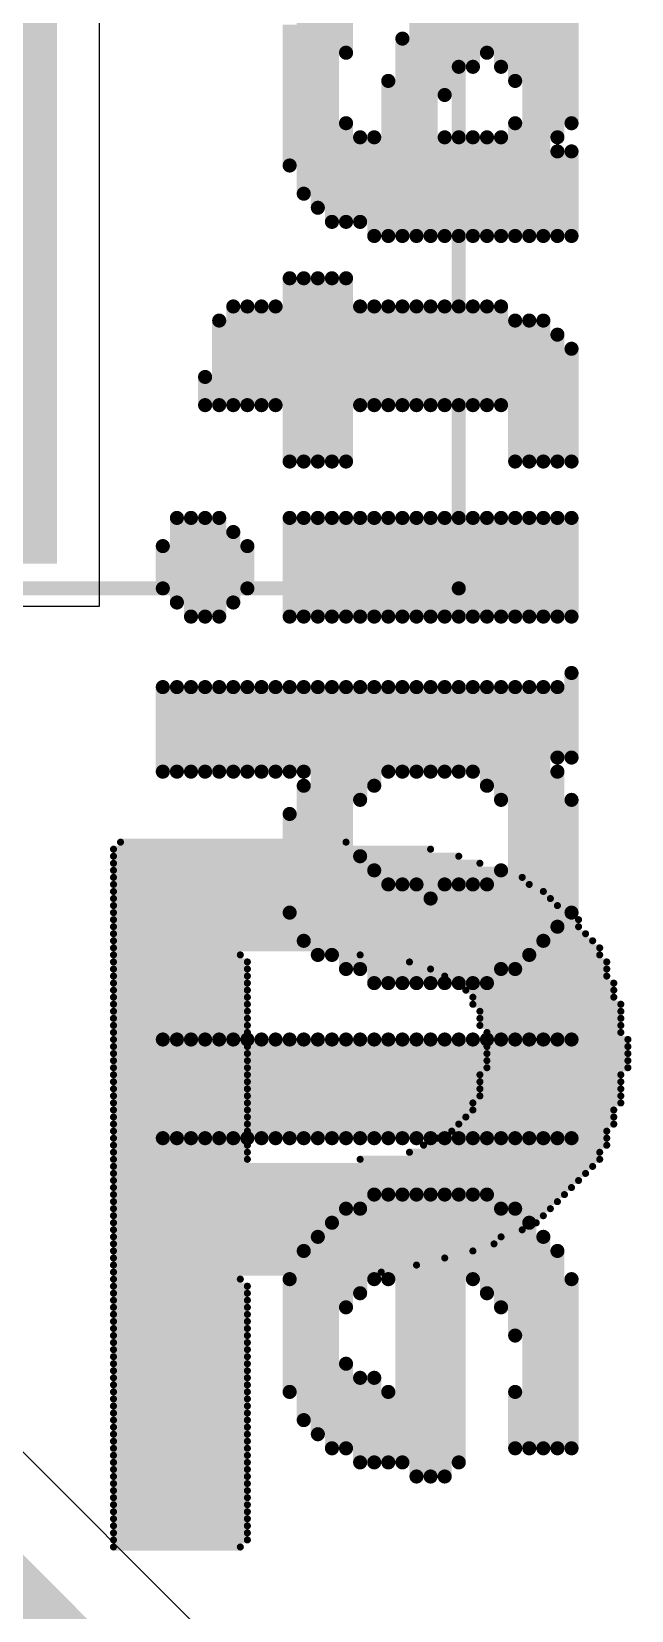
# Model space of a CAD drawing. Header units: millimetres. Extents: x 1.01 to 3.59, y 0.05 to 3.22.
# Drawn here: x 1.5384 to 1.6235, y 1.415 to 1.639 of the extents above; entities that cross this region are included whole.
import ezdxf

# ---------------------------------------------------------------- set-up
doc = ezdxf.new("R2010")
doc.units = ezdxf.units.MM
doc.header["$MEASUREMENT"] = 0
for name, color, linetype in [('BottomLayer', 5, 'Continuous'), ('BottomOverlay', 54, 'Continuous'), ('Mechanical15', 56, 'Continuous'), ('TopLayer', 1, 'Continuous'), ('TopOverlay', 2, 'Continuous'), ('TopSolder', 216, 'Continuous')]:
    doc.layers.add(name, color=color, linetype=linetype)

# ---------------------------------------------------------------- blocks, each defined once
blk = doc.blocks.new('RPI_PWD____________B_116')
at = {"layer": 'BottomOverlay', "const_width": 0.002}
for points in [[(-0.284, -0.018), (-0.27, -0.018)], [(-0.232, -0.018), (-0.22, -0.018)], [(-0.206, -0.018), (-0.2, -0.018)], [(-0.284, -0.02), (-0.27, -0.02)], [(-0.232, -0.02), (-0.22, -0.02)], [(-0.208, -0.02), (-0.196, -0.02)], [(-0.284, -0.022), (-0.27, -0.022)], [(-0.232, -0.022), (-0.22, -0.022)], [(-0.21, -0.022), (-0.196, -0.022)], [(-0.284, -0.024), (-0.27, -0.024)], [(-0.232, -0.024), (-0.22, -0.024)], [(-0.21, -0.024), (-0.196, -0.024)], [(-0.18, -0.024), (-0.176, -0.024)], [(-0.284, -0.026), (-0.27, -0.026)], [(-0.232, -0.026), (-0.22, -0.026)], [(-0.21, -0.026), (-0.196, -0.026)], [(-0.18, -0.026), (-0.168, -0.026)], [(-0.284, -0.028), (-0.27, -0.028)], [(-0.284, -0.03), (-0.27, -0.03)], [(-0.232, -0.028), (-0.22, -0.028)], [(-0.232, -0.03), (-0.22, -0.03)], [(-0.208, -0.028), (-0.198, -0.028)], [(-0.206, -0.03), (-0.2, -0.03)], [(-0.18, -0.028), (-0.166, -0.028)], [(-0.18, -0.03), (-0.166, -0.03)], [(-0.284, -0.032), (-0.27, -0.032)], [(-0.232, -0.032), (-0.22, -0.032)], [(-0.18, -0.032), (-0.166, -0.032)], [(-0.284, -0.034), (-0.27, -0.034)], [(-0.232, -0.034), (-0.22, -0.034)], [(-0.18, -0.034), (-0.166, -0.034)], [(-0.32, -0.036), (-0.304, -0.036)], [(-0.284, -0.036), (-0.27, -0.036)], [(-0.252, -0.036), (-0.238, -0.036)], [(-0.232, -0.036), (-0.22, -0.036)], [(-0.21, -0.036), (-0.196, -0.036)], [(-0.188, -0.036), (-0.162, -0.036)], [(-0.146, -0.036), (-0.126, -0.036)], [(-0.324, -0.038), (-0.3, -0.038)], [(-0.284, -0.038), (-0.27, -0.038)], [(-0.256, -0.038), (-0.234, -0.038)], [(-0.232, -0.038), (-0.22, -0.038)], [(-0.21, -0.038), (-0.196, -0.038)], [(-0.188, -0.038), (-0.162, -0.038)], [(-0.15, -0.038), (-0.122, -0.038)], [(-0.326, -0.04), (-0.298, -0.04)], [(-0.284, -0.04), (-0.27, -0.04)], [(-0.258, -0.04), (-0.22, -0.04)], [(-0.21, -0.04), (-0.196, -0.04)], [(-0.188, -0.04), (-0.162, -0.04)], [(-0.152, -0.04), (-0.122, -0.04)], [(-0.328, -0.042), (-0.296, -0.042)], [(-0.284, -0.042), (-0.27, -0.042)], [(-0.258, -0.042), (-0.22, -0.042)], [(-0.21, -0.042), (-0.196, -0.042)], [(-0.188, -0.042), (-0.162, -0.042)], [(-0.154, -0.042), (-0.122, -0.042)], [(-0.328, -0.044), (-0.316, -0.044)], [(-0.308, -0.044), (-0.294, -0.044)], [(-0.284, -0.044), (-0.27, -0.044)], [(-0.26, -0.044), (-0.22, -0.044)], [(-0.21, -0.044), (-0.196, -0.044)], [(-0.188, -0.044), (-0.162, -0.044)], [(-0.154, -0.044), (-0.14, -0.044)], [(-0.13, -0.044), (-0.122, -0.044)], [(-0.33, -0.046), (-0.318, -0.046)], [(-0.33, -0.048), (-0.318, -0.048)], [(-0.306, -0.046), (-0.294, -0.046)], [(-0.304, -0.048), (-0.292, -0.048)], [(-0.284, -0.046), (-0.27, -0.046)], [(-0.284, -0.048), (-0.27, -0.048)], [(-0.262, -0.048), (-0.246, -0.048)], [(-0.26, -0.046), (-0.244, -0.046)], [(-0.236, -0.046), (-0.22, -0.046)], [(-0.234, -0.048), (-0.22, -0.048)], [(-0.21, -0.046), (-0.196, -0.046)], [(-0.21, -0.048), (-0.196, -0.048)], [(-0.18, -0.046), (-0.166, -0.046)], [(-0.18, -0.048), (-0.166, -0.048)], [(-0.156, -0.048), (-0.142, -0.048)], [(-0.154, -0.046), (-0.142, -0.046)], [(-0.33, -0.05), (-0.32, -0.05)], [(-0.304, -0.05), (-0.292, -0.05)], [(-0.284, -0.05), (-0.27, -0.05)], [(-0.262, -0.05), (-0.248, -0.05)], [(-0.232, -0.05), (-0.22, -0.05)], [(-0.21, -0.05), (-0.196, -0.05)], [(-0.18, -0.05), (-0.166, -0.05)], [(-0.156, -0.05), (-0.134, -0.05)], [(-0.33, -0.052), (-0.292, -0.052)], [(-0.284, -0.052), (-0.27, -0.052)], [(-0.262, -0.052), (-0.248, -0.052)], [(-0.232, -0.052), (-0.22, -0.052)], [(-0.21, -0.052), (-0.196, -0.052)], [(-0.18, -0.052), (-0.166, -0.052)], [(-0.156, -0.052), (-0.128, -0.052)], [(-0.332, -0.054), (-0.292, -0.054)], [(-0.284, -0.054), (-0.27, -0.054)], [(-0.262, -0.054), (-0.248, -0.054)], [(-0.232, -0.054), (-0.22, -0.054)], [(-0.21, -0.054), (-0.196, -0.054)], [(-0.18, -0.054), (-0.166, -0.054)], [(-0.156, -0.054), (-0.124, -0.054)], [(-0.332, -0.056), (-0.292, -0.056)], [(-0.284, -0.056), (-0.27, -0.056)], [(-0.262, -0.056), (-0.25, -0.056)], [(-0.232, -0.056), (-0.22, -0.056)], [(-0.21, -0.056), (-0.196, -0.056)], [(-0.18, -0.056), (-0.166, -0.056)], [(-0.156, -0.056), (-0.122, -0.056)], [(-0.332, -0.058), (-0.292, -0.058)], [(-0.284, -0.058), (-0.27, -0.058)], [(-0.262, -0.058), (-0.248, -0.058)], [(-0.232, -0.058), (-0.22, -0.058)], [(-0.21, -0.058), (-0.196, -0.058)], [(-0.18, -0.058), (-0.166, -0.058)], [(-0.156, -0.058), (-0.142, -0.058)], [(-0.136, -0.058), (-0.12, -0.058)], [(-0.33, -0.06), (-0.292, -0.06)], [(-0.284, -0.06), (-0.27, -0.06)], [(-0.262, -0.06), (-0.248, -0.06)], [(-0.232, -0.06), (-0.22, -0.06)], [(-0.21, -0.06), (-0.196, -0.06)], [(-0.18, -0.06), (-0.166, -0.06)], [(-0.156, -0.06), (-0.142, -0.06)], [(-0.132, -0.06), (-0.12, -0.06)], [(-0.304, -0.062), (-0.292, -0.062)], [(-0.284, -0.062), (-0.27, -0.062)], [(-0.262, -0.062), (-0.248, -0.062)], [(-0.232, -0.062), (-0.22, -0.062)], [(-0.21, -0.062), (-0.196, -0.062)], [(-0.18, -0.062), (-0.166, -0.062)], [(-0.156, -0.062), (-0.142, -0.062)], [(-0.132, -0.062), (-0.118, -0.062)], [(-0.306, -0.064), (-0.292, -0.064)], [(-0.284, -0.064), (-0.27, -0.064)], [(-0.262, -0.064), (-0.248, -0.064)], [(-0.234, -0.064), (-0.22, -0.064)], [(-0.21, -0.064), (-0.196, -0.064)], [(-0.18, -0.064), (-0.166, -0.064)], [(-0.156, -0.064), (-0.142, -0.064)], [(-0.13, -0.064), (-0.118, -0.064)], [(-0.328, -0.068), (-0.32, -0.068)], [(-0.312, -0.068), (-0.294, -0.068)], [(-0.308, -0.066), (-0.294, -0.066)], [(-0.284, -0.066), (-0.27, -0.066)], [(-0.284, -0.068), (-0.27, -0.068)], [(-0.26, -0.066), (-0.246, -0.066)], [(-0.26, -0.068), (-0.22, -0.068)], [(-0.236, -0.066), (-0.22, -0.066)], [(-0.21, -0.066), (-0.196, -0.066)], [(-0.21, -0.068), (-0.196, -0.068)], [(-0.188, -0.068), (-0.168, -0.068)], [(-0.18, -0.066), (-0.166, -0.066)], [(-0.156, -0.066), (-0.142, -0.066)], [(-0.156, -0.068), (-0.14, -0.068)], [(-0.134, -0.068), (-0.118, -0.068)], [(-0.132, -0.066), (-0.118, -0.066)], [(-0.328, -0.07), (-0.296, -0.07)], [(-0.284, -0.07), (-0.27, -0.07)], [(-0.258, -0.07), (-0.22, -0.07)], [(-0.21, -0.07), (-0.196, -0.07)], [(-0.188, -0.07), (-0.168, -0.07)], [(-0.156, -0.07), (-0.12, -0.07)], [(-0.328, -0.072), (-0.298, -0.072)], [(-0.284, -0.072), (-0.27, -0.072)], [(-0.256, -0.072), (-0.22, -0.072)], [(-0.21, -0.072), (-0.196, -0.072)], [(-0.188, -0.072), (-0.168, -0.072)], [(-0.156, -0.072), (-0.12, -0.072)], [(-0.328, -0.074), (-0.3, -0.074)], [(-0.284, -0.074), (-0.27, -0.074)], [(-0.254, -0.074), (-0.232, -0.074)], [(-0.23, -0.074), (-0.22, -0.074)], [(-0.21, -0.074), (-0.196, -0.074)], [(-0.188, -0.074), (-0.17, -0.074)], [(-0.156, -0.074), (-0.144, -0.074)], [(-0.142, -0.074), (-0.122, -0.074)], [(-0.328, -0.076), (-0.304, -0.076)], [(-0.284, -0.076), (-0.27, -0.076)], [(-0.252, -0.076), (-0.236, -0.076)], [(-0.23, -0.076), (-0.218, -0.076)], [(-0.21, -0.076), (-0.196, -0.076)], [(-0.188, -0.076), (-0.172, -0.076)], [(-0.156, -0.076), (-0.144, -0.076)], [(-0.14, -0.076), (-0.124, -0.076)]]:
    blk.add_lwpolyline(points, dxfattribs=at)
at = {"layer": 'BottomOverlay', "const_width": 0.001}
for points in [[(-0.2845, -0.018, 1), (-0.2835, -0.018, 1)], [(-0.2705, -0.018, 1), (-0.2695, -0.018, 1)], [(-0.2325, -0.018, 1), (-0.2315, -0.018, 1)], [(-0.2205, -0.018, 1), (-0.2195, -0.018, 1)], [(-0.2065, -0.018, 1), (-0.2055, -0.018, 1)], [(-0.2005, -0.018, 1), (-0.1995, -0.018, 1)], [(-0.2845, -0.02, 1), (-0.2835, -0.02, 1)], [(-0.2705, -0.02, 1), (-0.2695, -0.02, 1)], [(-0.2325, -0.02, 1), (-0.2315, -0.02, 1)], [(-0.2205, -0.02, 1), (-0.2195, -0.02, 1)], [(-0.2085, -0.02, 1), (-0.2075, -0.02, 1)], [(-0.1965, -0.02, 1), (-0.1955, -0.02, 1)], [(-0.2845, -0.022, 1), (-0.2835, -0.022, 1)], [(-0.2705, -0.022, 1), (-0.2695, -0.022, 1)], [(-0.2325, -0.022, 1), (-0.2315, -0.022, 1)], [(-0.2205, -0.022, 1), (-0.2195, -0.022, 1)], [(-0.2105, -0.022, 1), (-0.2095, -0.022, 1)], [(-0.1965, -0.022, 1), (-0.1955, -0.022, 1)], [(-0.2845, -0.024, 1), (-0.2835, -0.024, 1)], [(-0.2705, -0.024, 1), (-0.2695, -0.024, 1)], [(-0.2325, -0.024, 1), (-0.2315, -0.024, 1)], [(-0.2205, -0.024, 1), (-0.2195, -0.024, 1)], [(-0.2105, -0.024, 1), (-0.2095, -0.024, 1)], [(-0.1965, -0.024, 1), (-0.1955, -0.024, 1)], [(-0.1805, -0.024, 1), (-0.1795, -0.024, 1)], [(-0.1765, -0.024, 1), (-0.1755, -0.024, 1)], [(-0.2845, -0.026, 1), (-0.2835, -0.026, 1)], [(-0.2705, -0.026, 1), (-0.2695, -0.026, 1)], [(-0.2325, -0.026, 1), (-0.2315, -0.026, 1)], [(-0.2205, -0.026, 1), (-0.2195, -0.026, 1)], [(-0.2105, -0.026, 1), (-0.2095, -0.026, 1)], [(-0.1965, -0.026, 1), (-0.1955, -0.026, 1)], [(-0.1805, -0.026, 1), (-0.1795, -0.026, 1)], [(-0.1685, -0.026, 1), (-0.1675, -0.026, 1)], [(-0.2845, -0.028, 1), (-0.2835, -0.028, 1)], [(-0.2845, -0.03, 1), (-0.2835, -0.03, 1)], [(-0.2705, -0.028, 1), (-0.2695, -0.028, 1)], [(-0.2705, -0.03, 1), (-0.2695, -0.03, 1)], [(-0.2325, -0.028, 1), (-0.2315, -0.028, 1)], [(-0.2325, -0.03, 1), (-0.2315, -0.03, 1)], [(-0.2205, -0.028, 1), (-0.2195, -0.028, 1)], [(-0.2205, -0.03, 1), (-0.2195, -0.03, 1)], [(-0.2085, -0.028, 1), (-0.2075, -0.028, 1)], [(-0.2065, -0.03, 1), (-0.2055, -0.03, 1)], [(-0.2005, -0.03, 1), (-0.1995, -0.03, 1)], [(-0.1985, -0.028, 1), (-0.1975, -0.028, 1)], [(-0.1805, -0.028, 1), (-0.1795, -0.028, 1)], [(-0.1805, -0.03, 1), (-0.1795, -0.03, 1)], [(-0.1665, -0.028, 1), (-0.1655, -0.028, 1)], [(-0.1665, -0.03, 1), (-0.1655, -0.03, 1)], [(-0.2845, -0.032, 1), (-0.2835, -0.032, 1)], [(-0.2705, -0.032, 1), (-0.2695, -0.032, 1)], [(-0.2325, -0.032, 1), (-0.2315, -0.032, 1)], [(-0.2205, -0.032, 1), (-0.2195, -0.032, 1)], [(-0.1805, -0.032, 1), (-0.1795, -0.032, 1)], [(-0.1665, -0.032, 1), (-0.1655, -0.032, 1)], [(-0.2845, -0.034, 1), (-0.2835, -0.034, 1)], [(-0.2705, -0.034, 1), (-0.2695, -0.034, 1)], [(-0.2325, -0.034, 1), (-0.2315, -0.034, 1)], [(-0.2205, -0.034, 1), (-0.2195, -0.034, 1)], [(-0.1805, -0.034, 1), (-0.1795, -0.034, 1)], [(-0.1665, -0.034, 1), (-0.1655, -0.034, 1)], [(-0.3205, -0.036, 1), (-0.3195, -0.036, 1)], [(-0.3045, -0.036, 1), (-0.3035, -0.036, 1)], [(-0.2845, -0.036, 1), (-0.2835, -0.036, 1)], [(-0.2705, -0.036, 1), (-0.2695, -0.036, 1)], [(-0.2525, -0.036, 1), (-0.2515, -0.036, 1)], [(-0.2385, -0.036, 1), (-0.2375, -0.036, 1)], [(-0.2325, -0.036, 1), (-0.2315, -0.036, 1)], [(-0.2205, -0.036, 1), (-0.2195, -0.036, 1)], [(-0.2105, -0.036, 1), (-0.2095, -0.036, 1)], [(-0.1965, -0.036, 1), (-0.1955, -0.036, 1)], [(-0.1885, -0.036, 1), (-0.1875, -0.036, 1)], [(-0.1625, -0.036, 1), (-0.1615, -0.036, 1)], [(-0.1465, -0.036, 1), (-0.1455, -0.036, 1)], [(-0.3245, -0.038, 1), (-0.3235, -0.038, 1)], [(-0.3005, -0.038, 1), (-0.2995, -0.038, 1)], [(-0.2845, -0.038, 1), (-0.2835, -0.038, 1)], [(-0.2705, -0.038, 1), (-0.2695, -0.038, 1)], [(-0.2565, -0.038, 1), (-0.2555, -0.038, 1)], [(-0.2345, -0.038, 1), (-0.2335, -0.038, 1)], [(-0.2325, -0.038, 1), (-0.2315, -0.038, 1)], [(-0.2205, -0.038, 1), (-0.2195, -0.038, 1)], [(-0.2105, -0.038, 1), (-0.2095, -0.038, 1)], [(-0.1965, -0.038, 1), (-0.1955, -0.038, 1)], [(-0.1885, -0.038, 1), (-0.1875, -0.038, 1)], [(-0.1625, -0.038, 1), (-0.1615, -0.038, 1)], [(-0.1505, -0.038, 1), (-0.1495, -0.038, 1)], [(-0.3265, -0.04, 1), (-0.3255, -0.04, 1)], [(-0.2985, -0.04, 1), (-0.2975, -0.04, 1)], [(-0.2845, -0.04, 1), (-0.2835, -0.04, 1)], [(-0.2705, -0.04, 1), (-0.2695, -0.04, 1)], [(-0.2585, -0.04, 1), (-0.2575, -0.04, 1)], [(-0.2205, -0.04, 1), (-0.2195, -0.04, 1)], [(-0.2105, -0.04, 1), (-0.2095, -0.04, 1)], [(-0.1965, -0.04, 1), (-0.1955, -0.04, 1)], [(-0.1885, -0.04, 1), (-0.1875, -0.04, 1)], [(-0.1625, -0.04, 1), (-0.1615, -0.04, 1)], [(-0.1525, -0.04, 1), (-0.1515, -0.04, 1)], [(-0.3285, -0.042, 1), (-0.3275, -0.042, 1)], [(-0.2965, -0.042, 1), (-0.2955, -0.042, 1)], [(-0.2845, -0.042, 1), (-0.2835, -0.042, 1)], [(-0.2705, -0.042, 1), (-0.2695, -0.042, 1)], [(-0.2585, -0.042, 1), (-0.2575, -0.042, 1)], [(-0.2205, -0.042, 1), (-0.2195, -0.042, 1)], [(-0.2105, -0.042, 1), (-0.2095, -0.042, 1)], [(-0.1965, -0.042, 1), (-0.1955, -0.042, 1)], [(-0.1885, -0.042, 1), (-0.1875, -0.042, 1)], [(-0.1625, -0.042, 1), (-0.1615, -0.042, 1)], [(-0.1545, -0.042, 1), (-0.1535, -0.042, 1)], [(-0.3285, -0.044, 1), (-0.3275, -0.044, 1)], [(-0.3165, -0.044, 1), (-0.3155, -0.044, 1)], [(-0.3085, -0.044, 1), (-0.3075, -0.044, 1)], [(-0.2945, -0.044, 1), (-0.2935, -0.044, 1)], [(-0.2845, -0.044, 1), (-0.2835, -0.044, 1)], [(-0.2705, -0.044, 1), (-0.2695, -0.044, 1)], [(-0.2605, -0.044, 1), (-0.2595, -0.044, 1)], [(-0.2205, -0.044, 1), (-0.2195, -0.044, 1)], [(-0.2105, -0.044, 1), (-0.2095, -0.044, 1)], [(-0.1965, -0.044, 1), (-0.1955, -0.044, 1)], [(-0.1885, -0.044, 1), (-0.1875, -0.044, 1)], [(-0.1625, -0.044, 1), (-0.1615, -0.044, 1)], [(-0.1545, -0.044, 1), (-0.1535, -0.044, 1)], [(-0.1405, -0.044, 1), (-0.1395, -0.044, 1)], [(-0.1305, -0.044, 1), (-0.1295, -0.044, 1)], [(-0.3305, -0.046, 1), (-0.3295, -0.046, 1)], [(-0.3305, -0.048, 1), (-0.3295, -0.048, 1)], [(-0.3185, -0.046, 1), (-0.3175, -0.046, 1)], [(-0.3185, -0.048, 1), (-0.3175, -0.048, 1)], [(-0.3065, -0.046, 1), (-0.3055, -0.046, 1)], [(-0.3045, -0.048, 1), (-0.3035, -0.048, 1)], [(-0.2945, -0.046, 1), (-0.2935, -0.046, 1)], [(-0.2925, -0.048, 1), (-0.2915, -0.048, 1)], [(-0.2845, -0.046, 1), (-0.2835, -0.046, 1)], [(-0.2845, -0.048, 1), (-0.2835, -0.048, 1)], [(-0.2705, -0.046, 1), (-0.2695, -0.046, 1)], [(-0.2705, -0.048, 1), (-0.2695, -0.048, 1)], [(-0.2625, -0.048, 1), (-0.2615, -0.048, 1)], [(-0.2605, -0.046, 1), (-0.2595, -0.046, 1)], [(-0.2465, -0.048, 1), (-0.2455, -0.048, 1)], [(-0.2445, -0.046, 1), (-0.2435, -0.046, 1)], [(-0.2365, -0.046, 1), (-0.2355, -0.046, 1)], [(-0.2345, -0.048, 1), (-0.2335, -0.048, 1)], [(-0.2205, -0.046, 1), (-0.2195, -0.046, 1)], [(-0.2205, -0.048, 1), (-0.2195, -0.048, 1)], [(-0.2105, -0.046, 1), (-0.2095, -0.046, 1)], [(-0.2105, -0.048, 1), (-0.2095, -0.048, 1)], [(-0.1965, -0.046, 1), (-0.1955, -0.046, 1)], [(-0.1965, -0.048, 1), (-0.1955, -0.048, 1)], [(-0.1805, -0.046, 1), (-0.1795, -0.046, 1)], [(-0.1805, -0.048, 1), (-0.1795, -0.048, 1)], [(-0.1665, -0.046, 1), (-0.1655, -0.046, 1)], [(-0.1665, -0.048, 1), (-0.1655, -0.048, 1)], [(-0.1565, -0.048, 1), (-0.1555, -0.048, 1)], [(-0.1545, -0.046, 1), (-0.1535, -0.046, 1)], [(-0.1425, -0.046, 1), (-0.1415, -0.046, 1)], [(-0.1425, -0.048, 1), (-0.1415, -0.048, 1)], [(-0.3305, -0.05, 1), (-0.3295, -0.05, 1)], [(-0.3205, -0.05, 1), (-0.3195, -0.05, 1)], [(-0.3045, -0.05, 1), (-0.3035, -0.05, 1)], [(-0.2925, -0.05, 1), (-0.2915, -0.05, 1)], [(-0.2845, -0.05, 1), (-0.2835, -0.05, 1)], [(-0.2705, -0.05, 1), (-0.2695, -0.05, 1)], [(-0.2625, -0.05, 1), (-0.2615, -0.05, 1)], [(-0.2485, -0.05, 1), (-0.2475, -0.05, 1)], [(-0.2325, -0.05, 1), (-0.2315, -0.05, 1)], [(-0.2205, -0.05, 1), (-0.2195, -0.05, 1)], [(-0.2105, -0.05, 1), (-0.2095, -0.05, 1)], [(-0.1965, -0.05, 1), (-0.1955, -0.05, 1)], [(-0.1805, -0.05, 1), (-0.1795, -0.05, 1)], [(-0.1665, -0.05, 1), (-0.1655, -0.05, 1)], [(-0.1565, -0.05, 1), (-0.1555, -0.05, 1)], [(-0.1345, -0.05, 1), (-0.1335, -0.05, 1)], [(-0.3305, -0.052, 1), (-0.3295, -0.052, 1)], [(-0.2925, -0.052, 1), (-0.2915, -0.052, 1)], [(-0.2845, -0.052, 1), (-0.2835, -0.052, 1)], [(-0.2705, -0.052, 1), (-0.2695, -0.052, 1)], [(-0.2625, -0.052, 1), (-0.2615, -0.052, 1)], [(-0.2485, -0.052, 1), (-0.2475, -0.052, 1)], [(-0.2325, -0.052, 1), (-0.2315, -0.052, 1)], [(-0.2205, -0.052, 1), (-0.2195, -0.052, 1)], [(-0.2105, -0.052, 1), (-0.2095, -0.052, 1)], [(-0.1965, -0.052, 1), (-0.1955, -0.052, 1)], [(-0.1805, -0.052, 1), (-0.1795, -0.052, 1)], [(-0.1665, -0.052, 1), (-0.1655, -0.052, 1)], [(-0.1565, -0.052, 1), (-0.1555, -0.052, 1)], [(-0.1285, -0.052, 1), (-0.1275, -0.052, 1)], [(-0.3325, -0.054, 1), (-0.3315, -0.054, 1)], [(-0.2925, -0.054, 1), (-0.2915, -0.054, 1)], [(-0.2845, -0.054, 1), (-0.2835, -0.054, 1)], [(-0.2705, -0.054, 1), (-0.2695, -0.054, 1)], [(-0.2625, -0.054, 1), (-0.2615, -0.054, 1)], [(-0.2485, -0.054, 1), (-0.2475, -0.054, 1)], [(-0.2325, -0.054, 1), (-0.2315, -0.054, 1)], [(-0.2205, -0.054, 1), (-0.2195, -0.054, 1)], [(-0.2105, -0.054, 1), (-0.2095, -0.054, 1)], [(-0.1965, -0.054, 1), (-0.1955, -0.054, 1)], [(-0.1805, -0.054, 1), (-0.1795, -0.054, 1)], [(-0.1665, -0.054, 1), (-0.1655, -0.054, 1)], [(-0.1565, -0.054, 1), (-0.1555, -0.054, 1)], [(-0.3325, -0.056, 1), (-0.3315, -0.056, 1)], [(-0.2925, -0.056, 1), (-0.2915, -0.056, 1)], [(-0.2845, -0.056, 1), (-0.2835, -0.056, 1)], [(-0.2705, -0.056, 1), (-0.2695, -0.056, 1)], [(-0.2625, -0.056, 1), (-0.2615, -0.056, 1)], [(-0.2505, -0.056, 1), (-0.2495, -0.056, 1)], [(-0.2325, -0.056, 1), (-0.2315, -0.056, 1)], [(-0.2205, -0.056, 1), (-0.2195, -0.056, 1)], [(-0.2105, -0.056, 1), (-0.2095, -0.056, 1)], [(-0.1965, -0.056, 1), (-0.1955, -0.056, 1)], [(-0.1805, -0.056, 1), (-0.1795, -0.056, 1)], [(-0.1665, -0.056, 1), (-0.1655, -0.056, 1)], [(-0.1565, -0.056, 1), (-0.1555, -0.056, 1)], [(-0.3325, -0.058, 1), (-0.3315, -0.058, 1)], [(-0.2925, -0.058, 1), (-0.2915, -0.058, 1)], [(-0.2845, -0.058, 1), (-0.2835, -0.058, 1)], [(-0.2705, -0.058, 1), (-0.2695, -0.058, 1)], [(-0.2625, -0.058, 1), (-0.2615, -0.058, 1)], [(-0.2485, -0.058, 1), (-0.2475, -0.058, 1)], [(-0.2325, -0.058, 1), (-0.2315, -0.058, 1)], [(-0.2205, -0.058, 1), (-0.2195, -0.058, 1)], [(-0.2105, -0.058, 1), (-0.2095, -0.058, 1)], [(-0.1965, -0.058, 1), (-0.1955, -0.058, 1)], [(-0.1805, -0.058, 1), (-0.1795, -0.058, 1)], [(-0.1665, -0.058, 1), (-0.1655, -0.058, 1)], [(-0.1565, -0.058, 1), (-0.1555, -0.058, 1)], [(-0.1425, -0.058, 1), (-0.1415, -0.058, 1)], [(-0.1365, -0.058, 1), (-0.1355, -0.058, 1)], [(-0.3305, -0.06, 1), (-0.3295, -0.06, 1)], [(-0.2925, -0.06, 1), (-0.2915, -0.06, 1)], [(-0.2845, -0.06, 1), (-0.2835, -0.06, 1)], [(-0.2705, -0.06, 1), (-0.2695, -0.06, 1)], [(-0.2625, -0.06, 1), (-0.2615, -0.06, 1)], [(-0.2485, -0.06, 1), (-0.2475, -0.06, 1)], [(-0.2325, -0.06, 1), (-0.2315, -0.06, 1)], [(-0.2205, -0.06, 1), (-0.2195, -0.06, 1)], [(-0.2105, -0.06, 1), (-0.2095, -0.06, 1)], [(-0.1965, -0.06, 1), (-0.1955, -0.06, 1)], [(-0.1805, -0.06, 1), (-0.1795, -0.06, 1)], [(-0.1665, -0.06, 1), (-0.1655, -0.06, 1)], [(-0.1565, -0.06, 1), (-0.1555, -0.06, 1)], [(-0.1425, -0.06, 1), (-0.1415, -0.06, 1)], [(-0.1325, -0.06, 1), (-0.1315, -0.06, 1)], [(-0.3045, -0.062, 1), (-0.3035, -0.062, 1)], [(-0.2925, -0.062, 1), (-0.2915, -0.062, 1)], [(-0.2845, -0.062, 1), (-0.2835, -0.062, 1)], [(-0.2705, -0.062, 1), (-0.2695, -0.062, 1)], [(-0.2625, -0.062, 1), (-0.2615, -0.062, 1)], [(-0.2485, -0.062, 1), (-0.2475, -0.062, 1)], [(-0.2325, -0.062, 1), (-0.2315, -0.062, 1)], [(-0.2205, -0.062, 1), (-0.2195, -0.062, 1)], [(-0.2105, -0.062, 1), (-0.2095, -0.062, 1)], [(-0.1965, -0.062, 1), (-0.1955, -0.062, 1)], [(-0.1805, -0.062, 1), (-0.1795, -0.062, 1)], [(-0.1665, -0.062, 1), (-0.1655, -0.062, 1)], [(-0.1565, -0.062, 1), (-0.1555, -0.062, 1)], [(-0.1425, -0.062, 1), (-0.1415, -0.062, 1)], [(-0.1325, -0.062, 1), (-0.1315, -0.062, 1)], [(-0.3065, -0.064, 1), (-0.3055, -0.064, 1)], [(-0.2925, -0.064, 1), (-0.2915, -0.064, 1)], [(-0.2845, -0.064, 1), (-0.2835, -0.064, 1)], [(-0.2705, -0.064, 1), (-0.2695, -0.064, 1)], [(-0.2625, -0.064, 1), (-0.2615, -0.064, 1)], [(-0.2485, -0.064, 1), (-0.2475, -0.064, 1)], [(-0.2345, -0.064, 1), (-0.2335, -0.064, 1)], [(-0.2205, -0.064, 1), (-0.2195, -0.064, 1)], [(-0.2105, -0.064, 1), (-0.2095, -0.064, 1)], [(-0.1965, -0.064, 1), (-0.1955, -0.064, 1)], [(-0.1805, -0.064, 1), (-0.1795, -0.064, 1)], [(-0.1665, -0.064, 1), (-0.1655, -0.064, 1)], [(-0.1565, -0.064, 1), (-0.1555, -0.064, 1)], [(-0.1425, -0.064, 1), (-0.1415, -0.064, 1)], [(-0.1305, -0.064, 1), (-0.1295, -0.064, 1)], [(-0.3285, -0.068, 1), (-0.3275, -0.068, 1)], [(-0.3205, -0.068, 1), (-0.3195, -0.068, 1)], [(-0.3125, -0.068, 1), (-0.3115, -0.068, 1)], [(-0.3085, -0.066, 1), (-0.3075, -0.066, 1)], [(-0.2945, -0.066, 1), (-0.2935, -0.066, 1)], [(-0.2945, -0.068, 1), (-0.2935, -0.068, 1)], [(-0.2845, -0.066, 1), (-0.2835, -0.066, 1)], [(-0.2845, -0.068, 1), (-0.2835, -0.068, 1)], [(-0.2705, -0.066, 1), (-0.2695, -0.066, 1)], [(-0.2705, -0.068, 1), (-0.2695, -0.068, 1)], [(-0.2605, -0.066, 1), (-0.2595, -0.066, 1)], [(-0.2605, -0.068, 1), (-0.2595, -0.068, 1)], [(-0.2465, -0.066, 1), (-0.2455, -0.066, 1)], [(-0.2365, -0.066, 1), (-0.2355, -0.066, 1)], [(-0.2205, -0.066, 1), (-0.2195, -0.066, 1)], [(-0.2205, -0.068, 1), (-0.2195, -0.068, 1)], [(-0.2105, -0.066, 1), (-0.2095, -0.066, 1)], [(-0.2105, -0.068, 1), (-0.2095, -0.068, 1)], [(-0.1965, -0.066, 1), (-0.1955, -0.066, 1)], [(-0.1965, -0.068, 1), (-0.1955, -0.068, 1)], [(-0.1885, -0.068, 1), (-0.1875, -0.068, 1)], [(-0.1805, -0.066, 1), (-0.1795, -0.066, 1)], [(-0.1685, -0.068, 1), (-0.1675, -0.068, 1)], [(-0.1665, -0.066, 1), (-0.1655, -0.066, 1)], [(-0.1565, -0.066, 1), (-0.1555, -0.066, 1)], [(-0.1565, -0.068, 1), (-0.1555, -0.068, 1)], [(-0.1425, -0.066, 1), (-0.1415, -0.066, 1)], [(-0.1405, -0.068, 1), (-0.1395, -0.068, 1)], [(-0.1345, -0.068, 1), (-0.1335, -0.068, 1)], [(-0.1325, -0.066, 1), (-0.1315, -0.066, 1)], [(-0.3285, -0.07, 1), (-0.3275, -0.07, 1)], [(-0.2965, -0.07, 1), (-0.2955, -0.07, 1)], [(-0.2845, -0.07, 1), (-0.2835, -0.07, 1)], [(-0.2705, -0.07, 1), (-0.2695, -0.07, 1)], [(-0.2585, -0.07, 1), (-0.2575, -0.07, 1)], [(-0.2205, -0.07, 1), (-0.2195, -0.07, 1)], [(-0.2105, -0.07, 1), (-0.2095, -0.07, 1)], [(-0.1965, -0.07, 1), (-0.1955, -0.07, 1)], [(-0.1885, -0.07, 1), (-0.1875, -0.07, 1)], [(-0.1685, -0.07, 1), (-0.1675, -0.07, 1)], [(-0.1565, -0.07, 1), (-0.1555, -0.07, 1)], [(-0.3285, -0.072, 1), (-0.3275, -0.072, 1)], [(-0.2985, -0.072, 1), (-0.2975, -0.072, 1)], [(-0.2845, -0.072, 1), (-0.2835, -0.072, 1)], [(-0.2705, -0.072, 1), (-0.2695, -0.072, 1)], [(-0.2565, -0.072, 1), (-0.2555, -0.072, 1)], [(-0.2205, -0.072, 1), (-0.2195, -0.072, 1)], [(-0.2105, -0.072, 1), (-0.2095, -0.072, 1)], [(-0.1965, -0.072, 1), (-0.1955, -0.072, 1)], [(-0.1885, -0.072, 1), (-0.1875, -0.072, 1)], [(-0.1685, -0.072, 1), (-0.1675, -0.072, 1)], [(-0.1565, -0.072, 1), (-0.1555, -0.072, 1)], [(-0.3285, -0.074, 1), (-0.3275, -0.074, 1)], [(-0.3005, -0.074, 1), (-0.2995, -0.074, 1)], [(-0.2845, -0.074, 1), (-0.2835, -0.074, 1)], [(-0.2705, -0.074, 1), (-0.2695, -0.074, 1)], [(-0.2545, -0.074, 1), (-0.2535, -0.074, 1)], [(-0.2325, -0.074, 1), (-0.2315, -0.074, 1)], [(-0.2305, -0.074, 1), (-0.2295, -0.074, 1)], [(-0.2205, -0.074, 1), (-0.2195, -0.074, 1)], [(-0.2105, -0.074, 1), (-0.2095, -0.074, 1)], [(-0.1965, -0.074, 1), (-0.1955, -0.074, 1)], [(-0.1885, -0.074, 1), (-0.1875, -0.074, 1)], [(-0.1705, -0.074, 1), (-0.1695, -0.074, 1)], [(-0.1565, -0.074, 1), (-0.1555, -0.074, 1)], [(-0.1445, -0.074, 1), (-0.1435, -0.074, 1)], [(-0.1425, -0.074, 1), (-0.1415, -0.074, 1)], [(-0.3285, -0.076, 1), (-0.3275, -0.076, 1)], [(-0.3045, -0.076, 1), (-0.3035, -0.076, 1)], [(-0.2845, -0.076, 1), (-0.2835, -0.076, 1)], [(-0.2705, -0.076, 1), (-0.2695, -0.076, 1)], [(-0.2525, -0.076, 1), (-0.2515, -0.076, 1)], [(-0.2365, -0.076, 1), (-0.2355, -0.076, 1)], [(-0.2305, -0.076, 1), (-0.2295, -0.076, 1)], [(-0.2185, -0.076, 1), (-0.2175, -0.076, 1)], [(-0.2105, -0.076, 1), (-0.2095, -0.076, 1)], [(-0.1965, -0.076, 1), (-0.1955, -0.076, 1)], [(-0.1885, -0.076, 1), (-0.1875, -0.076, 1)], [(-0.1725, -0.076, 1), (-0.1715, -0.076, 1)], [(-0.1565, -0.076, 1), (-0.1555, -0.076, 1)], [(-0.1445, -0.076, 1), (-0.1435, -0.076, 1)], [(-0.1405, -0.076, 1), (-0.1395, -0.076, 1)]]:
    blk.add_lwpolyline(points, format="xyb", close=True, dxfattribs=at)
blk = doc.blocks.new('PICAN_B_117')
at = {"layer": 'TopOverlay', "const_width": 0.001}
for points in [[(-0.224, 0.123), (-0.192, 0.123)], [(-0.225, 0.122), (-0.18, 0.122)], [(-0.225, 0.121), (-0.176, 0.121)], [(-0.225, 0.12), (-0.173, 0.12)], [(-0.225, 0.119), (-0.17, 0.119)], [(-0.225, 0.118), (-0.167, 0.118)], [(-0.225, 0.117), (-0.166, 0.117)], [(-0.225, 0.116), (-0.164, 0.116)], [(-0.225, 0.115), (-0.163, 0.115)], [(-0.225, 0.114), (-0.162, 0.114)], [(-0.225, 0.113), (-0.16, 0.113)], [(-0.225, 0.112), (-0.159, 0.112)], [(-0.225, 0.111), (-0.159, 0.111)], [(-0.225, 0.11), (-0.158, 0.11)], [(-0.225, 0.109), (-0.157, 0.109)], [(-0.225, 0.108), (-0.156, 0.108)], [(-0.225, 0.107), (-0.207, 0.107)], [(-0.225, 0.106), (-0.206, 0.106)], [(-0.225, 0.105), (-0.206, 0.105)], [(-0.19, 0.107), (-0.156, 0.107)], [(-0.183, 0.106), (-0.155, 0.106)], [(-0.18, 0.105), (-0.155, 0.105)], [(-0.225, 0.104), (-0.206, 0.104)], [(-0.225, 0.103), (-0.206, 0.103)], [(-0.178, 0.104), (-0.155, 0.104)], [(-0.176, 0.103), (-0.154, 0.103)], [(-0.225, 0.102), (-0.206, 0.102)], [(-0.225, 0.101), (-0.206, 0.101)], [(-0.175, 0.102), (-0.154, 0.102)], [(-0.174, 0.101), (-0.154, 0.101)], [(-0.225, 0.1), (-0.206, 0.1)], [(-0.225, 0.099), (-0.206, 0.099)], [(-0.174, 0.1), (-0.153, 0.1)], [(-0.173, 0.099), (-0.153, 0.099)], [(-0.225, 0.098), (-0.206, 0.098)], [(-0.225, 0.097), (-0.206, 0.097)], [(-0.225, 0.096), (-0.206, 0.096)], [(-0.173, 0.098), (-0.153, 0.098)], [(-0.173, 0.097), (-0.153, 0.097)], [(-0.172, 0.096), (-0.153, 0.096)], [(-0.225, 0.095), (-0.206, 0.095)], [(-0.225, 0.094), (-0.206, 0.094)], [(-0.172, 0.095), (-0.152, 0.095)], [(-0.172, 0.094), (-0.152, 0.094)], [(-0.225, 0.093), (-0.206, 0.093)], [(-0.225, 0.092), (-0.206, 0.092)], [(-0.172, 0.093), (-0.152, 0.093)], [(-0.172, 0.092), (-0.152, 0.092)], [(-0.225, 0.091), (-0.206, 0.091)], [(-0.225, 0.09), (-0.206, 0.09)], [(-0.173, 0.09), (-0.153, 0.09)], [(-0.172, 0.091), (-0.152, 0.091)], [(-0.225, 0.089), (-0.206, 0.089)], [(-0.225, 0.088), (-0.206, 0.088)], [(-0.225, 0.087), (-0.206, 0.087)], [(-0.173, 0.089), (-0.153, 0.089)], [(-0.173, 0.088), (-0.153, 0.088)], [(-0.173, 0.087), (-0.153, 0.087)], [(-0.225, 0.086), (-0.206, 0.086)], [(-0.225, 0.085), (-0.206, 0.085)], [(-0.174, 0.086), (-0.153, 0.086)], [(-0.174, 0.085), (-0.154, 0.085)], [(-0.225, 0.084), (-0.206, 0.084)], [(-0.225, 0.083), (-0.206, 0.083)], [(-0.176, 0.083), (-0.154, 0.083)], [(-0.175, 0.084), (-0.154, 0.084)], [(-0.225, 0.082), (-0.206, 0.082)], [(-0.225, 0.081), (-0.206, 0.081)], [(-0.179, 0.081), (-0.155, 0.081)], [(-0.177, 0.082), (-0.155, 0.082)], [(-0.225, 0.08), (-0.206, 0.08)], [(-0.225, 0.079), (-0.206, 0.079)], [(-0.225, 0.078), (-0.206, 0.078)], [(-0.19, 0.078), (-0.156, 0.078)], [(-0.183, 0.079), (-0.156, 0.079)], [(-0.181, 0.08), (-0.155, 0.08)], [(-0.225, 0.077), (-0.157, 0.077)], [(-0.225, 0.076), (-0.158, 0.076)], [(-0.225, 0.075), (-0.159, 0.075)], [(-0.225, 0.074), (-0.16, 0.074)], [(-0.225, 0.073), (-0.161, 0.073)], [(-0.225, 0.072), (-0.162, 0.072)], [(-0.225, 0.071), (-0.163, 0.071)], [(-0.225, 0.07), (-0.164, 0.07)], [(-0.225, 0.069), (-0.165, 0.069)], [(-0.225, 0.068), (-0.167, 0.068)], [(-0.225, 0.067), (-0.17, 0.067)], [(-0.225, 0.066), (-0.171, 0.066)], [(-0.225, 0.065), (-0.174, 0.065)], [(-0.225, 0.064), (-0.178, 0.064)], [(-0.225, 0.063), (-0.182, 0.063)], [(-0.225, 0.062), (-0.187, 0.062)], [(-0.225, 0.061), (-0.207, 0.061)], [(-0.225, 0.06), (-0.206, 0.06)], [(-0.225, 0.059), (-0.206, 0.059)], [(-0.225, 0.058), (-0.206, 0.058)], [(-0.225, 0.057), (-0.206, 0.057)], [(-0.225, 0.056), (-0.206, 0.056)], [(-0.225, 0.055), (-0.206, 0.055)], [(-0.225, 0.054), (-0.206, 0.054)], [(-0.225, 0.053), (-0.206, 0.053)], [(-0.225, 0.052), (-0.206, 0.052)], [(-0.225, 0.051), (-0.206, 0.051)], [(-0.225, 0.05), (-0.206, 0.05)], [(-0.225, 0.049), (-0.206, 0.049)], [(-0.225, 0.048), (-0.206, 0.048)], [(-0.225, 0.047), (-0.206, 0.047)], [(-0.225, 0.046), (-0.206, 0.046)], [(-0.225, 0.045), (-0.206, 0.045)], [(-0.225, 0.044), (-0.206, 0.044)], [(-0.225, 0.043), (-0.206, 0.043)], [(-0.225, 0.042), (-0.206, 0.042)], [(-0.225, 0.041), (-0.206, 0.041)], [(-0.225, 0.04), (-0.206, 0.04)], [(-0.225, 0.039), (-0.206, 0.039)], [(-0.225, 0.038), (-0.206, 0.038)], [(-0.225, 0.037), (-0.206, 0.037)], [(-0.225, 0.036), (-0.206, 0.036)], [(-0.225, 0.035), (-0.206, 0.035)], [(-0.225, 0.034), (-0.206, 0.034)], [(-0.225, 0.033), (-0.206, 0.033)], [(-0.225, 0.032), (-0.206, 0.032)], [(-0.225, 0.031), (-0.206, 0.031)], [(-0.225, 0.03), (-0.206, 0.03)], [(-0.225, 0.029), (-0.206, 0.029)], [(-0.225, 0.028), (-0.206, 0.028)], [(-0.225, 0.027), (-0.206, 0.027)], [(-0.225, 0.026), (-0.206, 0.026)], [(-0.225, 0.025), (-0.206, 0.025)], [(-0.225, 0.024), (-0.206, 0.024)], [(-0.225, 0.023), (-0.207, 0.023)]]:
    blk.add_lwpolyline(points, dxfattribs=at)
at = {"layer": 'TopOverlay', "const_width": 0.0005}
for points in [[(-0.22425, 0.123, 1), (-0.22375, 0.123, 1)], [(-0.19225, 0.123, 1), (-0.19175, 0.123, 1)], [(-0.22525, 0.122, 1), (-0.22475, 0.122, 1)], [(-0.22525, 0.121, 1), (-0.22475, 0.121, 1)], [(-0.18025, 0.122, 1), (-0.17975, 0.122, 1)], [(-0.17625, 0.121, 1), (-0.17575, 0.121, 1)], [(-0.22525, 0.12, 1), (-0.22475, 0.12, 1)], [(-0.22525, 0.119, 1), (-0.22475, 0.119, 1)], [(-0.17325, 0.12, 1), (-0.17275, 0.12, 1)], [(-0.17025, 0.119, 1), (-0.16975, 0.119, 1)], [(-0.22525, 0.118, 1), (-0.22475, 0.118, 1)], [(-0.22525, 0.117, 1), (-0.22475, 0.117, 1)], [(-0.22525, 0.116, 1), (-0.22475, 0.116, 1)], [(-0.16725, 0.118, 1), (-0.16675, 0.118, 1)], [(-0.16625, 0.117, 1), (-0.16575, 0.117, 1)], [(-0.16425, 0.116, 1), (-0.16375, 0.116, 1)], [(-0.22525, 0.115, 1), (-0.22475, 0.115, 1)], [(-0.22525, 0.114, 1), (-0.22475, 0.114, 1)], [(-0.16325, 0.115, 1), (-0.16275, 0.115, 1)], [(-0.16225, 0.114, 1), (-0.16175, 0.114, 1)], [(-0.22525, 0.113, 1), (-0.22475, 0.113, 1)], [(-0.22525, 0.112, 1), (-0.22475, 0.112, 1)], [(-0.16025, 0.113, 1), (-0.15975, 0.113, 1)], [(-0.15925, 0.112, 1), (-0.15875, 0.112, 1)], [(-0.22525, 0.111, 1), (-0.22475, 0.111, 1)], [(-0.22525, 0.11, 1), (-0.22475, 0.11, 1)], [(-0.15925, 0.111, 1), (-0.15875, 0.111, 1)], [(-0.15825, 0.11, 1), (-0.15775, 0.11, 1)], [(-0.22525, 0.109, 1), (-0.22475, 0.109, 1)], [(-0.22525, 0.108, 1), (-0.22475, 0.108, 1)], [(-0.15725, 0.109, 1), (-0.15675, 0.109, 1)], [(-0.15625, 0.108, 1), (-0.15575, 0.108, 1)], [(-0.22525, 0.107, 1), (-0.22475, 0.107, 1)], [(-0.22525, 0.106, 1), (-0.22475, 0.106, 1)], [(-0.22525, 0.105, 1), (-0.22475, 0.105, 1)], [(-0.20725, 0.107, 1), (-0.20675, 0.107, 1)], [(-0.20625, 0.106, 1), (-0.20575, 0.106, 1)], [(-0.20625, 0.105, 1), (-0.20575, 0.105, 1)], [(-0.19025, 0.107, 1), (-0.18975, 0.107, 1)], [(-0.18325, 0.106, 1), (-0.18275, 0.106, 1)], [(-0.18025, 0.105, 1), (-0.17975, 0.105, 1)], [(-0.15625, 0.107, 1), (-0.15575, 0.107, 1)], [(-0.15525, 0.106, 1), (-0.15475, 0.106, 1)], [(-0.15525, 0.105, 1), (-0.15475, 0.105, 1)], [(-0.22525, 0.104, 1), (-0.22475, 0.104, 1)], [(-0.22525, 0.103, 1), (-0.22475, 0.103, 1)], [(-0.20625, 0.104, 1), (-0.20575, 0.104, 1)], [(-0.20625, 0.103, 1), (-0.20575, 0.103, 1)], [(-0.17825, 0.104, 1), (-0.17775, 0.104, 1)], [(-0.17625, 0.103, 1), (-0.17575, 0.103, 1)], [(-0.15525, 0.104, 1), (-0.15475, 0.104, 1)], [(-0.15425, 0.103, 1), (-0.15375, 0.103, 1)], [(-0.22525, 0.102, 1), (-0.22475, 0.102, 1)], [(-0.22525, 0.101, 1), (-0.22475, 0.101, 1)], [(-0.20625, 0.102, 1), (-0.20575, 0.102, 1)], [(-0.20625, 0.101, 1), (-0.20575, 0.101, 1)], [(-0.17525, 0.102, 1), (-0.17475, 0.102, 1)], [(-0.17425, 0.101, 1), (-0.17375, 0.101, 1)], [(-0.15425, 0.102, 1), (-0.15375, 0.102, 1)], [(-0.15425, 0.101, 1), (-0.15375, 0.101, 1)], [(-0.22525, 0.1, 1), (-0.22475, 0.1, 1)], [(-0.22525, 0.099, 1), (-0.22475, 0.099, 1)], [(-0.20625, 0.1, 1), (-0.20575, 0.1, 1)], [(-0.20625, 0.099, 1), (-0.20575, 0.099, 1)], [(-0.17425, 0.1, 1), (-0.17375, 0.1, 1)], [(-0.17325, 0.099, 1), (-0.17275, 0.099, 1)], [(-0.15325, 0.1, 1), (-0.15275, 0.1, 1)], [(-0.15325, 0.099, 1), (-0.15275, 0.099, 1)], [(-0.22525, 0.098, 1), (-0.22475, 0.098, 1)], [(-0.22525, 0.097, 1), (-0.22475, 0.097, 1)], [(-0.22525, 0.096, 1), (-0.22475, 0.096, 1)], [(-0.20625, 0.098, 1), (-0.20575, 0.098, 1)], [(-0.20625, 0.097, 1), (-0.20575, 0.097, 1)], [(-0.20625, 0.096, 1), (-0.20575, 0.096, 1)], [(-0.17325, 0.098, 1), (-0.17275, 0.098, 1)], [(-0.17325, 0.097, 1), (-0.17275, 0.097, 1)], [(-0.17225, 0.096, 1), (-0.17175, 0.096, 1)], [(-0.15325, 0.098, 1), (-0.15275, 0.098, 1)], [(-0.15325, 0.097, 1), (-0.15275, 0.097, 1)], [(-0.15325, 0.096, 1), (-0.15275, 0.096, 1)], [(-0.22525, 0.095, 1), (-0.22475, 0.095, 1)], [(-0.22525, 0.094, 1), (-0.22475, 0.094, 1)], [(-0.20625, 0.095, 1), (-0.20575, 0.095, 1)], [(-0.20625, 0.094, 1), (-0.20575, 0.094, 1)], [(-0.17225, 0.095, 1), (-0.17175, 0.095, 1)], [(-0.17225, 0.094, 1), (-0.17175, 0.094, 1)], [(-0.15225, 0.095, 1), (-0.15175, 0.095, 1)], [(-0.15225, 0.094, 1), (-0.15175, 0.094, 1)], [(-0.22525, 0.093, 1), (-0.22475, 0.093, 1)], [(-0.22525, 0.092, 1), (-0.22475, 0.092, 1)], [(-0.20625, 0.093, 1), (-0.20575, 0.093, 1)], [(-0.20625, 0.092, 1), (-0.20575, 0.092, 1)], [(-0.17225, 0.093, 1), (-0.17175, 0.093, 1)], [(-0.17225, 0.092, 1), (-0.17175, 0.092, 1)], [(-0.15225, 0.093, 1), (-0.15175, 0.093, 1)], [(-0.15225, 0.092, 1), (-0.15175, 0.092, 1)], [(-0.22525, 0.091, 1), (-0.22475, 0.091, 1)], [(-0.22525, 0.09, 1), (-0.22475, 0.09, 1)], [(-0.20625, 0.091, 1), (-0.20575, 0.091, 1)], [(-0.20625, 0.09, 1), (-0.20575, 0.09, 1)], [(-0.17325, 0.09, 1), (-0.17275, 0.09, 1)], [(-0.17225, 0.091, 1), (-0.17175, 0.091, 1)], [(-0.15325, 0.09, 1), (-0.15275, 0.09, 1)], [(-0.15225, 0.091, 1), (-0.15175, 0.091, 1)], [(-0.22525, 0.089, 1), (-0.22475, 0.089, 1)], [(-0.22525, 0.088, 1), (-0.22475, 0.088, 1)], [(-0.22525, 0.087, 1), (-0.22475, 0.087, 1)], [(-0.20625, 0.089, 1), (-0.20575, 0.089, 1)], [(-0.20625, 0.088, 1), (-0.20575, 0.088, 1)], [(-0.20625, 0.087, 1), (-0.20575, 0.087, 1)], [(-0.17325, 0.089, 1), (-0.17275, 0.089, 1)], [(-0.17325, 0.088, 1), (-0.17275, 0.088, 1)], [(-0.17325, 0.087, 1), (-0.17275, 0.087, 1)], [(-0.15325, 0.089, 1), (-0.15275, 0.089, 1)], [(-0.15325, 0.088, 1), (-0.15275, 0.088, 1)], [(-0.15325, 0.087, 1), (-0.15275, 0.087, 1)], [(-0.22525, 0.086, 1), (-0.22475, 0.086, 1)], [(-0.22525, 0.085, 1), (-0.22475, 0.085, 1)], [(-0.20625, 0.086, 1), (-0.20575, 0.086, 1)], [(-0.20625, 0.085, 1), (-0.20575, 0.085, 1)], [(-0.17425, 0.086, 1), (-0.17375, 0.086, 1)], [(-0.17425, 0.085, 1), (-0.17375, 0.085, 1)], [(-0.15425, 0.085, 1), (-0.15375, 0.085, 1)], [(-0.15325, 0.086, 1), (-0.15275, 0.086, 1)], [(-0.22525, 0.084, 1), (-0.22475, 0.084, 1)], [(-0.22525, 0.083, 1), (-0.22475, 0.083, 1)], [(-0.20625, 0.084, 1), (-0.20575, 0.084, 1)], [(-0.20625, 0.083, 1), (-0.20575, 0.083, 1)], [(-0.17625, 0.083, 1), (-0.17575, 0.083, 1)], [(-0.17525, 0.084, 1), (-0.17475, 0.084, 1)], [(-0.15425, 0.084, 1), (-0.15375, 0.084, 1)], [(-0.15425, 0.083, 1), (-0.15375, 0.083, 1)], [(-0.22525, 0.082, 1), (-0.22475, 0.082, 1)], [(-0.22525, 0.081, 1), (-0.22475, 0.081, 1)], [(-0.20625, 0.082, 1), (-0.20575, 0.082, 1)], [(-0.20625, 0.081, 1), (-0.20575, 0.081, 1)], [(-0.17925, 0.081, 1), (-0.17875, 0.081, 1)], [(-0.17725, 0.082, 1), (-0.17675, 0.082, 1)], [(-0.15525, 0.082, 1), (-0.15475, 0.082, 1)], [(-0.15525, 0.081, 1), (-0.15475, 0.081, 1)], [(-0.22525, 0.08, 1), (-0.22475, 0.08, 1)], [(-0.22525, 0.079, 1), (-0.22475, 0.079, 1)], [(-0.22525, 0.078, 1), (-0.22475, 0.078, 1)], [(-0.20625, 0.08, 1), (-0.20575, 0.08, 1)], [(-0.20625, 0.079, 1), (-0.20575, 0.079, 1)], [(-0.20625, 0.078, 1), (-0.20575, 0.078, 1)], [(-0.19025, 0.078, 1), (-0.18975, 0.078, 1)], [(-0.18325, 0.079, 1), (-0.18275, 0.079, 1)], [(-0.18125, 0.08, 1), (-0.18075, 0.08, 1)], [(-0.15625, 0.079, 1), (-0.15575, 0.079, 1)], [(-0.15625, 0.078, 1), (-0.15575, 0.078, 1)], [(-0.15525, 0.08, 1), (-0.15475, 0.08, 1)], [(-0.22525, 0.077, 1), (-0.22475, 0.077, 1)], [(-0.22525, 0.076, 1), (-0.22475, 0.076, 1)], [(-0.15825, 0.076, 1), (-0.15775, 0.076, 1)], [(-0.15725, 0.077, 1), (-0.15675, 0.077, 1)], [(-0.22525, 0.075, 1), (-0.22475, 0.075, 1)], [(-0.22525, 0.074, 1), (-0.22475, 0.074, 1)], [(-0.16025, 0.074, 1), (-0.15975, 0.074, 1)], [(-0.15925, 0.075, 1), (-0.15875, 0.075, 1)], [(-0.22525, 0.073, 1), (-0.22475, 0.073, 1)], [(-0.22525, 0.072, 1), (-0.22475, 0.072, 1)], [(-0.16225, 0.072, 1), (-0.16175, 0.072, 1)], [(-0.16125, 0.073, 1), (-0.16075, 0.073, 1)], [(-0.22525, 0.071, 1), (-0.22475, 0.071, 1)], [(-0.22525, 0.07, 1), (-0.22475, 0.07, 1)], [(-0.22525, 0.069, 1), (-0.22475, 0.069, 1)], [(-0.16525, 0.069, 1), (-0.16475, 0.069, 1)], [(-0.16425, 0.07, 1), (-0.16375, 0.07, 1)], [(-0.16325, 0.071, 1), (-0.16275, 0.071, 1)], [(-0.22525, 0.068, 1), (-0.22475, 0.068, 1)], [(-0.22525, 0.067, 1), (-0.22475, 0.067, 1)], [(-0.17025, 0.067, 1), (-0.16975, 0.067, 1)], [(-0.16725, 0.068, 1), (-0.16675, 0.068, 1)], [(-0.22525, 0.066, 1), (-0.22475, 0.066, 1)], [(-0.22525, 0.065, 1), (-0.22475, 0.065, 1)], [(-0.17425, 0.065, 1), (-0.17375, 0.065, 1)], [(-0.17125, 0.066, 1), (-0.17075, 0.066, 1)], [(-0.22525, 0.064, 1), (-0.22475, 0.064, 1)], [(-0.22525, 0.063, 1), (-0.22475, 0.063, 1)], [(-0.18225, 0.063, 1), (-0.18175, 0.063, 1)], [(-0.17825, 0.064, 1), (-0.17775, 0.064, 1)], [(-0.22525, 0.062, 1), (-0.22475, 0.062, 1)], [(-0.22525, 0.061, 1), (-0.22475, 0.061, 1)], [(-0.22525, 0.06, 1), (-0.22475, 0.06, 1)], [(-0.20725, 0.061, 1), (-0.20675, 0.061, 1)], [(-0.20625, 0.06, 1), (-0.20575, 0.06, 1)], [(-0.18725, 0.062, 1), (-0.18675, 0.062, 1)], [(-0.22525, 0.059, 1), (-0.22475, 0.059, 1)], [(-0.22525, 0.058, 1), (-0.22475, 0.058, 1)], [(-0.20625, 0.059, 1), (-0.20575, 0.059, 1)], [(-0.20625, 0.058, 1), (-0.20575, 0.058, 1)], [(-0.22525, 0.057, 1), (-0.22475, 0.057, 1)], [(-0.22525, 0.056, 1), (-0.22475, 0.056, 1)], [(-0.20625, 0.057, 1), (-0.20575, 0.057, 1)], [(-0.20625, 0.056, 1), (-0.20575, 0.056, 1)], [(-0.22525, 0.055, 1), (-0.22475, 0.055, 1)], [(-0.22525, 0.054, 1), (-0.22475, 0.054, 1)], [(-0.20625, 0.055, 1), (-0.20575, 0.055, 1)], [(-0.20625, 0.054, 1), (-0.20575, 0.054, 1)], [(-0.22525, 0.053, 1), (-0.22475, 0.053, 1)], [(-0.22525, 0.052, 1), (-0.22475, 0.052, 1)], [(-0.20625, 0.053, 1), (-0.20575, 0.053, 1)], [(-0.20625, 0.052, 1), (-0.20575, 0.052, 1)], [(-0.22525, 0.051, 1), (-0.22475, 0.051, 1)], [(-0.22525, 0.05, 1), (-0.22475, 0.05, 1)], [(-0.22525, 0.049, 1), (-0.22475, 0.049, 1)], [(-0.20625, 0.051, 1), (-0.20575, 0.051, 1)], [(-0.20625, 0.05, 1), (-0.20575, 0.05, 1)], [(-0.20625, 0.049, 1), (-0.20575, 0.049, 1)], [(-0.22525, 0.048, 1), (-0.22475, 0.048, 1)], [(-0.22525, 0.047, 1), (-0.22475, 0.047, 1)], [(-0.20625, 0.048, 1), (-0.20575, 0.048, 1)], [(-0.20625, 0.047, 1), (-0.20575, 0.047, 1)], [(-0.22525, 0.046, 1), (-0.22475, 0.046, 1)], [(-0.22525, 0.045, 1), (-0.22475, 0.045, 1)], [(-0.20625, 0.046, 1), (-0.20575, 0.046, 1)], [(-0.20625, 0.045, 1), (-0.20575, 0.045, 1)], [(-0.22525, 0.044, 1), (-0.22475, 0.044, 1)], [(-0.22525, 0.043, 1), (-0.22475, 0.043, 1)], [(-0.20625, 0.044, 1), (-0.20575, 0.044, 1)], [(-0.20625, 0.043, 1), (-0.20575, 0.043, 1)], [(-0.22525, 0.042, 1), (-0.22475, 0.042, 1)], [(-0.22525, 0.041, 1), (-0.22475, 0.041, 1)], [(-0.22525, 0.04, 1), (-0.22475, 0.04, 1)], [(-0.20625, 0.042, 1), (-0.20575, 0.042, 1)], [(-0.20625, 0.041, 1), (-0.20575, 0.041, 1)], [(-0.20625, 0.04, 1), (-0.20575, 0.04, 1)], [(-0.22525, 0.039, 1), (-0.22475, 0.039, 1)], [(-0.22525, 0.038, 1), (-0.22475, 0.038, 1)], [(-0.20625, 0.039, 1), (-0.20575, 0.039, 1)], [(-0.20625, 0.038, 1), (-0.20575, 0.038, 1)], [(-0.22525, 0.037, 1), (-0.22475, 0.037, 1)], [(-0.22525, 0.036, 1), (-0.22475, 0.036, 1)], [(-0.20625, 0.037, 1), (-0.20575, 0.037, 1)], [(-0.20625, 0.036, 1), (-0.20575, 0.036, 1)], [(-0.22525, 0.035, 1), (-0.22475, 0.035, 1)], [(-0.22525, 0.034, 1), (-0.22475, 0.034, 1)], [(-0.20625, 0.035, 1), (-0.20575, 0.035, 1)], [(-0.20625, 0.034, 1), (-0.20575, 0.034, 1)], [(-0.22525, 0.033, 1), (-0.22475, 0.033, 1)], [(-0.22525, 0.032, 1), (-0.22475, 0.032, 1)], [(-0.22525, 0.031, 1), (-0.22475, 0.031, 1)], [(-0.20625, 0.033, 1), (-0.20575, 0.033, 1)], [(-0.20625, 0.032, 1), (-0.20575, 0.032, 1)], [(-0.20625, 0.031, 1), (-0.20575, 0.031, 1)], [(-0.22525, 0.03, 1), (-0.22475, 0.03, 1)], [(-0.22525, 0.029, 1), (-0.22475, 0.029, 1)], [(-0.20625, 0.03, 1), (-0.20575, 0.03, 1)], [(-0.20625, 0.029, 1), (-0.20575, 0.029, 1)], [(-0.22525, 0.028, 1), (-0.22475, 0.028, 1)], [(-0.22525, 0.027, 1), (-0.22475, 0.027, 1)], [(-0.20625, 0.028, 1), (-0.20575, 0.028, 1)], [(-0.20625, 0.027, 1), (-0.20575, 0.027, 1)], [(-0.22525, 0.026, 1), (-0.22475, 0.026, 1)], [(-0.22525, 0.025, 1), (-0.22475, 0.025, 1)], [(-0.20625, 0.026, 1), (-0.20575, 0.026, 1)], [(-0.20625, 0.025, 1), (-0.20575, 0.025, 1)], [(-0.22525, 0.024, 1), (-0.22475, 0.024, 1)], [(-0.22525, 0.023, 1), (-0.22475, 0.023, 1)], [(-0.20725, 0.023, 1), (-0.20675, 0.023, 1)], [(-0.20625, 0.024, 1), (-0.20575, 0.024, 1)]]:
    blk.add_lwpolyline(points, format="xyb", close=True, dxfattribs=at)
blk = doc.blocks.new('OSCILATOR_128')
at = {"layer": 'Mechanical15', "const_width": 0.002}
for points in [[(-0.285, 0.1), (-0.285, -0.103)], [(-0.285, -0.103), (0.283, -0.103)]]:
    blk.add_lwpolyline(points, dxfattribs=at)
at = {"layer": 'Mechanical15', "const_width": 0.001}
blk.add_lwpolyline([(-0.2855, -0.103, 1), (-0.2845, -0.103, 1)], format="xyb", close=True, dxfattribs=at)
blk.add_lwpolyline([(-0.2855, -0.103, 1), (-0.2845, -0.103, 1)], format="xyb", close=True, dxfattribs=at)
at = {"layer": 'TopSolder'}
blk.add_solid([(-0.0585, 0.042), (-0.2815, 0.042), (-0.0585, -0.046), (-0.2815, -0.046)], dxfattribs=at)

msp = doc.modelspace()

# ---------------------------------------------------------------- linework, layer by layer
at = {"layer": 'BottomLayer'}
msp.add_line((1.61233, 1.36229), (1.15786, 1.81677), dxfattribs=at)
at = {"layer": 'BottomLayer', "const_width": 0.01}
msp.add_lwpolyline([(1.119, 1.834), (1.606, 1.347)], dxfattribs=at)
at = {"layer": 'TopLayer'}
for p, q in [((1.548, 1.5575), (1.548, 1.70816)), ((1.448, 1.5575), (1.548, 1.5575))]:
    msp.add_line(p, q, dxfattribs=at)

# ---------------------------------------------------------------- block references
for name, p, rotation in [('RPI_PWD____________B_116', (1.539, 1.766), 90), ('OSCILATOR_128', (1.496, 1.845), 90), ('PICAN_B_117', (1.775, 1.401), 360)]:
    msp.add_blockref(name, p, dxfattribs=dict(rotation=rotation))

doc.saveas('drawing.dxf')
